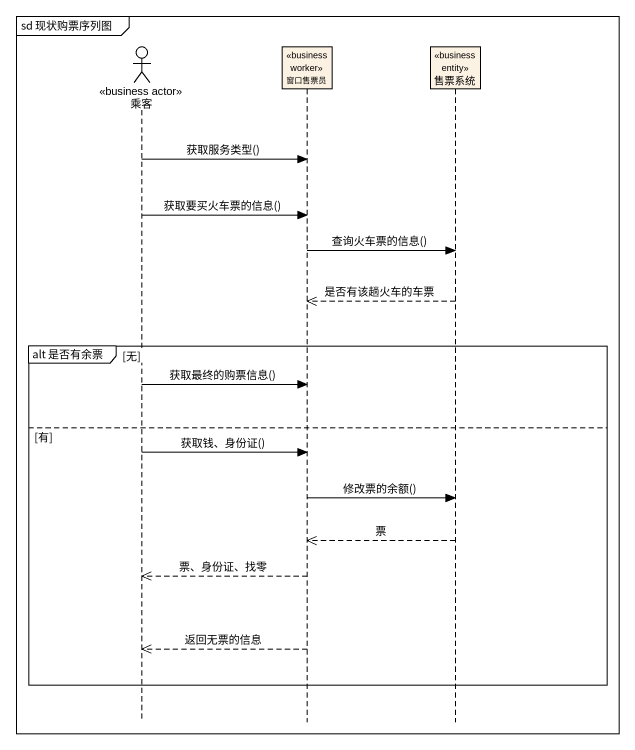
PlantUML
@startuml
mainframe sd 现状购票序列图
hide footbox
actor 乘客 <<business actor>>
participant 窗口售票员 <<business worker>>
participant 售票系统 <<business entity>>

乘客 -> 窗口售票员 : 获取服务类型()
乘客 -> 窗口售票员 : 获取要买火车票的信息()
窗口售票员 -> 售票系统 : 查询火车票的信息()
售票系统 -->> 窗口售票员 : 是否有该趟火车的车票
group alt 是否有余票 [无]
  乘客 -> 窗口售票员 : 获取最终的购票信息()
else 有
  乘客 -> 窗口售票员 : 获取钱、身份证()
  窗口售票员 -> 售票系统 : 修改票的余额()
  售票系统 -->> 窗口售票员 : 票
  窗口售票员 -->> 乘客 : 票、身份证、找零
  窗口售票员 -->> 乘客 : 返回无票的信息
end
@enduml
